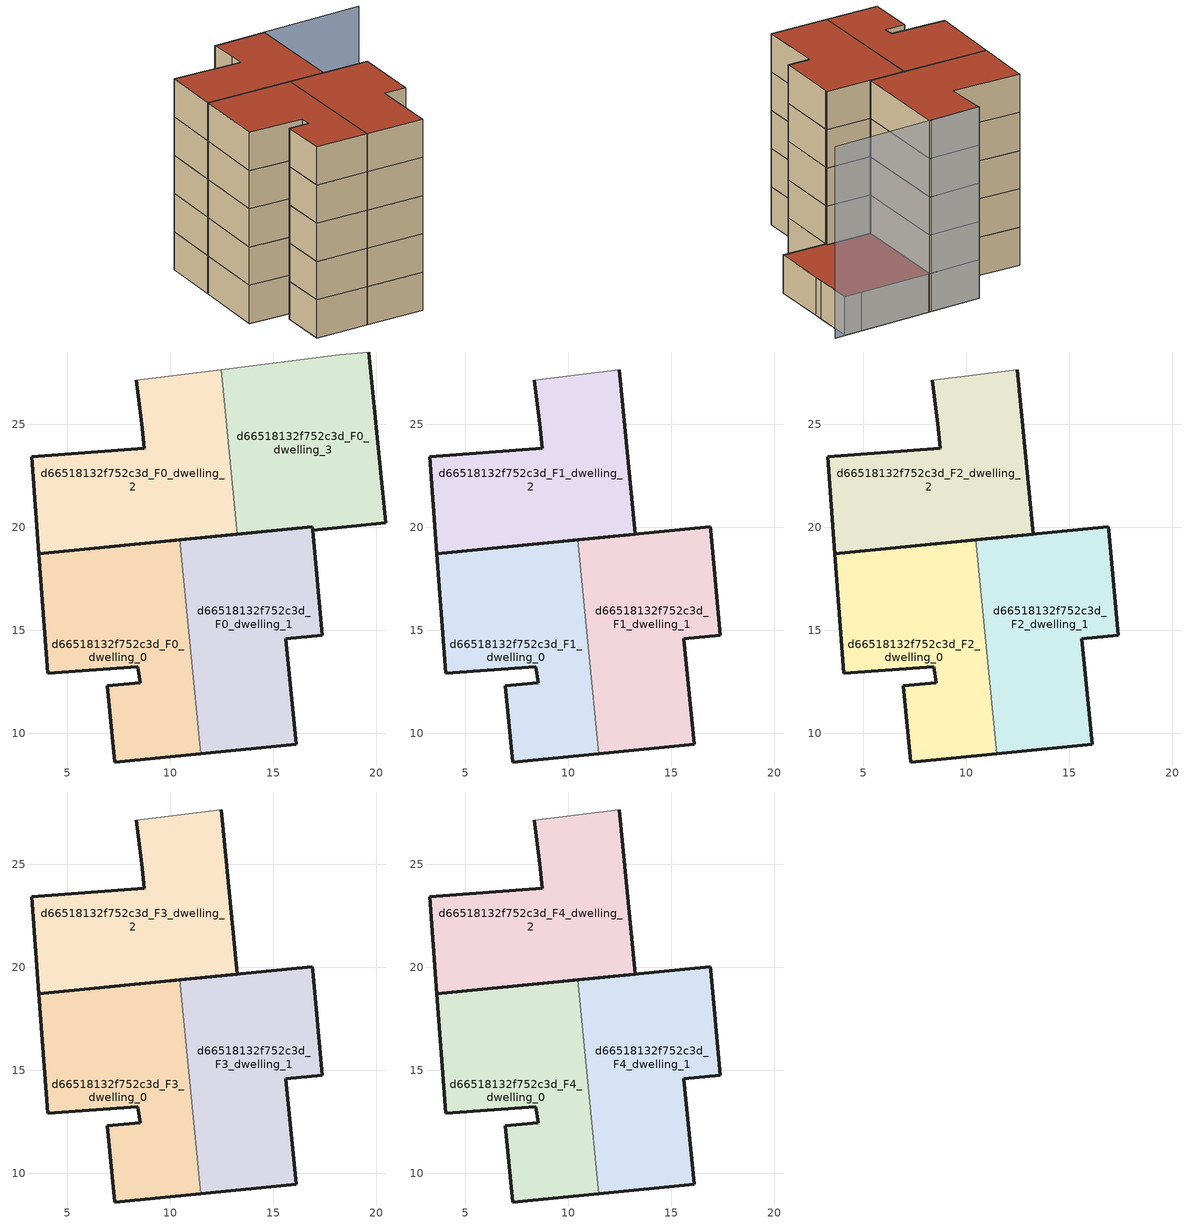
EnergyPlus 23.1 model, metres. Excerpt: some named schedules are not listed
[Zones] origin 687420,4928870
d66518132f752c3d_F0_dwelling_0
 floor ground (EU_floor_Construction): 11.48,9.01 10.47,19.39 3.62,18.72 4.05,12.91 8.43,13.23 8.56,12.45 6.94,12.3 7.3,8.6 z0
 wall outside (EU_wall_Construction): 11.48,9.01 7.3,8.6 6.94,12.3 8.56,12.45 8.43,13.23 4.05,12.91 3.62,18.72 10.47,19.39 z0:3
 wall to d66518132f752c3d_F0_dwelling_1 (EU_wall_Construction): 10.47,19.39 11.48,9.01 z0:3
d66518132f752c3d_F0_dwelling_1
 floor ground (EU_floor_Construction): 16.12,9.46 15.62,14.59 17.39,14.75 16.92,19.86 16.91,20.02 16.9,20.02 10.47,19.39 11.48,9.01 z0
 wall outside (EU_wall_Construction): 10.47,19.39 16.9,20.02 16.91,20.02 16.92,19.86 17.39,14.75 15.62,14.59 16.12,9.46 11.48,9.01 z0:3
d66518132f752c3d_F0_dwelling_2
 floor ground (EU_floor_Construction): 13.27,19.66 12.49,27.65 8.34,27.13 8.62,25.02 8.74,23.84 3.28,23.43 3.62,18.72 z0
 wall outside (EU_wall_Construction): 13.27,19.66 3.62,18.72 3.28,23.43 8.74,23.84 8.62,25.02 8.34,27.13 z0:3
 wall adiabatic (EU_wall_Construction): 8.34,27.13 12.49,27.65 z0:3
 wall to d66518132f752c3d_F0_dwelling_3 (EU_wall_Construction): 12.49,27.65 13.27,19.66 z0:3
d66518132f752c3d_F0_dwelling_3
 floor ground (EU_floor_Construction): 20.47,20.22 20.03,24.6 19.96,25.35 19.65,28.51 18.24,28.37 12.49,27.65 13.27,19.66 16.91,20.02 16.92,19.86 z0
 wall outside (EU_wall_Construction): 19.65,28.51 19.96,25.35 20.03,24.6 20.47,20.22 16.92,19.86 16.91,20.02 13.27,19.66 z0:3
 wall adiabatic (EU_wall_Construction): 12.49,27.65 18.24,28.37 19.65,28.51 z0:3
 roof outside (EU_roof_Construction): 19.65,28.51 19.96,25.35 20.03,24.6 20.47,20.22 16.92,19.86 16.91,20.02 13.27,19.66 12.49,27.65 18.24,28.37 z3
d66518132f752c3d_F1_dwelling_0
 floor to d66518132f752c3d_F0_dwelling_0 (EU_floor_Construction): 11.48,9.01 10.47,19.39 3.62,18.72 4.05,12.91 8.43,13.23 8.56,12.45 6.94,12.3 7.3,8.6 z3
 wall outside (EU_wall_Construction): 11.48,9.01 7.3,8.6 6.94,12.3 8.56,12.45 8.43,13.23 4.05,12.91 3.62,18.72 10.47,19.39 z3:6
 wall to d66518132f752c3d_F1_dwelling_1 (EU_wall_Construction): 10.47,19.39 11.48,9.01 z3:6
d66518132f752c3d_F1_dwelling_1
 floor to d66518132f752c3d_F0_dwelling_1 (EU_floor_Construction): 16.12,9.46 15.62,14.59 17.39,14.75 16.92,19.86 16.91,20.02 16.9,20.02 10.47,19.39 11.48,9.01 z3
 wall outside (EU_wall_Construction): 10.47,19.39 16.9,20.02 16.91,20.02 16.92,19.86 17.39,14.75 15.62,14.59 16.12,9.46 11.48,9.01 z3:6
d66518132f752c3d_F1_dwelling_2
 floor to d66518132f752c3d_F0_dwelling_2 (EU_floor_Construction): 13.27,19.66 12.49,27.65 8.34,27.13 8.62,25.02 8.74,23.84 3.28,23.43 3.62,18.72 z3
 wall outside (EU_wall_Construction): 12.49,27.65 13.27,19.66 3.62,18.72 3.28,23.43 8.74,23.84 8.62,25.02 8.34,27.13 z3:6
 wall adiabatic (EU_wall_Construction): 8.34,27.13 12.49,27.65 z3:6
d66518132f752c3d_F2_dwelling_0
 floor to d66518132f752c3d_F1_dwelling_0 (EU_floor_Construction): 11.48,9.01 10.47,19.39 3.62,18.72 4.05,12.91 8.43,13.23 8.56,12.45 6.94,12.3 7.3,8.6 z6
 wall outside (EU_wall_Construction): 11.48,9.01 7.3,8.6 6.94,12.3 8.56,12.45 8.43,13.23 4.05,12.91 3.62,18.72 10.47,19.39 z6:9
 wall to d66518132f752c3d_F2_dwelling_1 (EU_wall_Construction): 10.47,19.39 11.48,9.01 z6:9
d66518132f752c3d_F2_dwelling_1
 floor to d66518132f752c3d_F1_dwelling_1 (EU_floor_Construction): 16.12,9.46 15.62,14.59 17.39,14.75 16.92,19.86 16.91,20.02 16.9,20.02 10.47,19.39 11.48,9.01 z6
 wall outside (EU_wall_Construction): 10.47,19.39 16.9,20.02 16.91,20.02 16.92,19.86 17.39,14.75 15.62,14.59 16.12,9.46 11.48,9.01 z6:9
d66518132f752c3d_F2_dwelling_2
 floor to d66518132f752c3d_F1_dwelling_2 (EU_floor_Construction): 13.27,19.66 12.49,27.65 8.34,27.13 8.62,25.02 8.74,23.84 3.28,23.43 3.62,18.72 z6
 wall outside (EU_wall_Construction): 12.49,27.65 13.27,19.66 3.62,18.72 3.28,23.43 8.74,23.84 8.62,25.02 8.34,27.13 z6:9
 wall adiabatic (EU_wall_Construction): 8.34,27.13 12.49,27.65 z6:9
d66518132f752c3d_F3_dwelling_0
 floor to d66518132f752c3d_F2_dwelling_0 (EU_floor_Construction): 11.48,9.01 10.47,19.39 3.62,18.72 4.05,12.91 8.43,13.23 8.56,12.45 6.94,12.3 7.3,8.6 z9
 wall outside (EU_wall_Construction): 11.48,9.01 7.3,8.6 6.94,12.3 8.56,12.45 8.43,13.23 4.05,12.91 3.62,18.72 10.47,19.39 z9:12
 wall to d66518132f752c3d_F3_dwelling_1 (EU_wall_Construction): 10.47,19.39 11.48,9.01 z9:12
d66518132f752c3d_F3_dwelling_1
 floor to d66518132f752c3d_F2_dwelling_1 (EU_floor_Construction): 16.12,9.46 15.62,14.59 17.39,14.75 16.92,19.86 16.91,20.02 16.9,20.02 10.47,19.39 11.48,9.01 z9
 wall outside (EU_wall_Construction): 10.47,19.39 16.9,20.02 16.91,20.02 16.92,19.86 17.39,14.75 15.62,14.59 16.12,9.46 11.48,9.01 z9:12
d66518132f752c3d_F3_dwelling_2
 floor to d66518132f752c3d_F2_dwelling_2 (EU_floor_Construction): 13.27,19.66 12.49,27.65 8.34,27.13 8.62,25.02 8.74,23.84 3.28,23.43 3.62,18.72 z9
 wall outside (EU_wall_Construction): 12.49,27.65 13.27,19.66 3.62,18.72 3.28,23.43 8.74,23.84 8.62,25.02 8.34,27.13 z9:12
 wall adiabatic (EU_wall_Construction): 8.34,27.13 12.49,27.65 z9:12
d66518132f752c3d_F4_dwelling_0
 floor to d66518132f752c3d_F3_dwelling_0 (EU_floor_Construction): 11.48,9.01 10.47,19.39 3.62,18.72 4.05,12.91 8.43,13.23 8.56,12.45 6.94,12.3 7.3,8.6 z12
 wall outside (EU_wall_Construction): 11.48,9.01 7.3,8.6 6.94,12.3 8.56,12.45 8.43,13.23 4.05,12.91 3.62,18.72 10.47,19.39 z12:15
 wall to d66518132f752c3d_F4_dwelling_1 (EU_wall_Construction): 10.47,19.39 11.48,9.01 z12:15
 roof outside (EU_roof_Construction): 10.47,19.39 11.48,9.01 7.3,8.6 6.94,12.3 8.56,12.45 8.43,13.23 4.05,12.91 3.62,18.72 z15
d66518132f752c3d_F4_dwelling_1
 floor to d66518132f752c3d_F3_dwelling_1 (EU_floor_Construction): 16.12,9.46 15.62,14.59 17.39,14.75 16.92,19.86 16.91,20.02 16.9,20.02 10.47,19.39 11.48,9.01 z12
 wall outside (EU_wall_Construction): 10.47,19.39 16.9,20.02 16.91,20.02 16.92,19.86 17.39,14.75 15.62,14.59 16.12,9.46 11.48,9.01 z12:15
 roof outside (EU_roof_Construction): 16.91,20.02 16.92,19.86 17.39,14.75 15.62,14.59 16.12,9.46 11.48,9.01 10.47,19.39 16.9,20.02 z15
d66518132f752c3d_F4_dwelling_2
 floor to d66518132f752c3d_F3_dwelling_2 (EU_floor_Construction): 13.27,19.66 12.49,27.65 8.34,27.13 8.62,25.02 8.74,23.84 3.28,23.43 3.62,18.72 z12
 wall outside (EU_wall_Construction): 12.49,27.65 13.27,19.66 3.62,18.72 3.28,23.43 8.74,23.84 8.62,25.02 8.34,27.13 z12:15
 wall adiabatic (EU_wall_Construction): 8.34,27.13 12.49,27.65 z12:15
 roof outside (EU_roof_Construction): 12.49,27.65 13.27,19.66 3.62,18.72 3.28,23.43 8.74,23.84 8.62,25.02 8.34,27.13 z15
shading: 20.5,28.66 8.3,27.13 z0:15
[Building]
EU S2 Campaign: North Axis=0; Terrain=City; Solar Distribution=FullExterior
[Site:Location]
Bologna: Latitude=44.5; Longitude=11.25; Time Zone=1; Elevation=37
[SizingPeriod:WeatherFileDays]
AnnualSizingPeriod: Begin Month=1; Begin Day of Month=1; End Month=12; End Day of Month=31; Day of Week for Start Day=Monday; Use Weather File Daylight Saving Period=No; Use Weather File Rain and Snow Indicators=No
[MATERIAL]
EU_InternalMass_Material: Roughness=MediumRough; Thickness=0.1; Conductivity=1; Density=1800; Specific Heat=900; Thermal Absorptance=0.9; Solar Absorptance=0.7; Visible Absorptance=0.7
[MATERIAL:NOMASS] Roughness=MediumRough; Thermal Absorptance=0.9; Solar Absorptance=0.7; Visible Absorptance=0.7
Name | Thermal Resistance
EU_wall_NoMass | 0.905828
EU_roof_NoMass | 0.37593
EU_floor_NoMass | 0.67114
[CONSTRUCTION]
EU_wall_Construction: EU_wall_NoMass
EU_roof_Construction: EU_roof_NoMass
EU_floor_Construction: EU_floor_NoMass
EU_InternalMass_Construction: EU_InternalMass_Material
[ZONE] Type=1; Multiplier=1; Ceiling Height=autocalculate; Floor Area=autocalculate; Part of Total Floor Area=Yes
Name | Volume
d66518132f752c3d_F0_dwelling_0; d66518132f752c3d_F1_dwelling_0; d66518132f752c3d_F2_dwelling_0; d66518132f752c3d_F3_dwelling_0; d66518132f752c3d_F4_dwelling_0 | 175.753
d66518132f752c3d_F0_dwelling_1; d66518132f752c3d_F1_dwelling_1; d66518132f752c3d_F2_dwelling_1; d66518132f752c3d_F3_dwelling_1; d66518132f752c3d_F4_dwelling_1 | 174.208
d66518132f752c3d_F0_dwelling_2; d66518132f752c3d_F1_dwelling_2; d66518132f752c3d_F2_dwelling_2; d66518132f752c3d_F3_dwelling_2; d66518132f752c3d_F4_dwelling_2 | 175.766
d66518132f752c3d_F0_dwelling_3 | 177.346
[INTERNALMASS] Construction=EU_InternalMass_Construction
Name | Zone or ZoneList | Surface Area
d66518132f752c3d_F0_dwelling_0_EU_InternalMass | d66518132f752c3d_F0_dwelling_0 | 58.5834
d66518132f752c3d_F0_dwelling_1_EU_InternalMass | d66518132f752c3d_F0_dwelling_1 | 58.0687
d66518132f752c3d_F0_dwelling_2_EU_InternalMass | d66518132f752c3d_F0_dwelling_2 | 58.5888
d66518132f752c3d_F0_dwelling_3_EU_InternalMass | d66518132f752c3d_F0_dwelling_3 | 59.1167
d66518132f752c3d_F1_dwelling_0_EU_InternalMass | d66518132f752c3d_F1_dwelling_0 | 78.1159
d66518132f752c3d_F1_dwelling_1_EU_InternalMass | d66518132f752c3d_F1_dwelling_1 | 77.5264
d66518132f752c3d_F1_dwelling_2_EU_InternalMass | d66518132f752c3d_F1_dwelling_2 | 78.7182
d66518132f752c3d_F2_dwelling_0_EU_InternalMass | d66518132f752c3d_F2_dwelling_0 | 78.1159
d66518132f752c3d_F2_dwelling_1_EU_InternalMass | d66518132f752c3d_F2_dwelling_1 | 77.5264
d66518132f752c3d_F2_dwelling_2_EU_InternalMass | d66518132f752c3d_F2_dwelling_2 | 78.7182
d66518132f752c3d_F3_dwelling_0_EU_InternalMass | d66518132f752c3d_F3_dwelling_0 | 78.1159
d66518132f752c3d_F3_dwelling_1_EU_InternalMass | d66518132f752c3d_F3_dwelling_1 | 77.5264
d66518132f752c3d_F3_dwelling_2_EU_InternalMass | d66518132f752c3d_F3_dwelling_2 | 78.7182
d66518132f752c3d_F4_dwelling_0_EU_InternalMass | d66518132f752c3d_F4_dwelling_0 | 78.1159
d66518132f752c3d_F4_dwelling_1_EU_InternalMass | d66518132f752c3d_F4_dwelling_1 | 77.5264
d66518132f752c3d_F4_dwelling_2_EU_InternalMass | d66518132f752c3d_F4_dwelling_2 | 78.7182
[OTHEREQUIPMENT] Fuel Type=Electricity; Design Level Calculation Method=Watts/Area; Power per Zone Floor Area=1; Fraction Latent=0; Fraction Radiant=0; Fraction Lost=0; Carbon Dioxide Generation Rate=0; EndUse Subcategory=EU_Step8_InternalGains
Name | Zone or ZoneList or Space or SpaceList | Schedule
EU_Step8_InternalGain_d66518132f752c3d_F0_dwelling_0_f000 | d66518132f752c3d_F0_dwelling_0 | EU_Step8_GainSchedule_d66518132f752c3d_F0_dwelling_0_f000
EU_Step8_InternalGain_d66518132f752c3d_F0_dwelling_1_f000 | d66518132f752c3d_F0_dwelling_1 | EU_Step8_GainSchedule_d66518132f752c3d_F0_dwelling_1_f000
EU_Step8_InternalGain_d66518132f752c3d_F0_dwelling_2_f000 | d66518132f752c3d_F0_dwelling_2 | EU_Step8_GainSchedule_d66518132f752c3d_F0_dwelling_2_f000
EU_Step8_InternalGain_d66518132f752c3d_F0_dwelling_3_f000 | d66518132f752c3d_F0_dwelling_3 | EU_Step8_GainSchedule_d66518132f752c3d_F0_dwelling_3_f000
EU_Step8_InternalGain_d66518132f752c3d_F1_dwelling_0_f000 | d66518132f752c3d_F1_dwelling_0 | EU_Step8_GainSchedule_d66518132f752c3d_F1_dwelling_0_f000
EU_Step8_InternalGain_d66518132f752c3d_F1_dwelling_1_f000 | d66518132f752c3d_F1_dwelling_1 | EU_Step8_GainSchedule_d66518132f752c3d_F1_dwelling_1_f000
EU_Step8_InternalGain_d66518132f752c3d_F1_dwelling_2_f000 | d66518132f752c3d_F1_dwelling_2 | EU_Step8_GainSchedule_d66518132f752c3d_F1_dwelling_2_f000
EU_Step8_InternalGain_d66518132f752c3d_F2_dwelling_0_f000 | d66518132f752c3d_F2_dwelling_0 | EU_Step8_GainSchedule_d66518132f752c3d_F2_dwelling_0_f000
EU_Step8_InternalGain_d66518132f752c3d_F2_dwelling_1_f000 | d66518132f752c3d_F2_dwelling_1 | EU_Step8_GainSchedule_d66518132f752c3d_F2_dwelling_1_f000
EU_Step8_InternalGain_d66518132f752c3d_F2_dwelling_2_f000 | d66518132f752c3d_F2_dwelling_2 | EU_Step8_GainSchedule_d66518132f752c3d_F2_dwelling_2_f000
EU_Step8_InternalGain_d66518132f752c3d_F3_dwelling_0_f000 | d66518132f752c3d_F3_dwelling_0 | EU_Step8_GainSchedule_d66518132f752c3d_F3_dwelling_0_f000
EU_Step8_InternalGain_d66518132f752c3d_F3_dwelling_1_f000 | d66518132f752c3d_F3_dwelling_1 | EU_Step8_GainSchedule_d66518132f752c3d_F3_dwelling_1_f000
EU_Step8_InternalGain_d66518132f752c3d_F3_dwelling_2_f000 | d66518132f752c3d_F3_dwelling_2 | EU_Step8_GainSchedule_d66518132f752c3d_F3_dwelling_2_f000
EU_Step8_InternalGain_d66518132f752c3d_F4_dwelling_0_f000 | d66518132f752c3d_F4_dwelling_0 | EU_Step8_GainSchedule_d66518132f752c3d_F4_dwelling_0_f000
EU_Step8_InternalGain_d66518132f752c3d_F4_dwelling_1_f000 | d66518132f752c3d_F4_dwelling_1 | EU_Step8_GainSchedule_d66518132f752c3d_F4_dwelling_1_f000
EU_Step8_InternalGain_d66518132f752c3d_F4_dwelling_2_f000 | d66518132f752c3d_F4_dwelling_2 | EU_Step8_GainSchedule_d66518132f752c3d_F4_dwelling_2_f000
[ZONEVENTILATION:DESIGNFLOWRATE] Schedule=EU_AlwaysOn; Design Flow Rate Calculation Method=AirChanges/Hour; Air Changes per Hour=0.73129; Ventilation Type=Natural; Fan Pressure Rise=0; Fan Total Efficiency=1; Constant Term Coefficient=1; Temperature Term Coefficient=0; Velocity Term Coefficient=0; Velocity Squared Term Coefficient=0; Minimum Indoor Temperature=-100; Maximum Indoor Temperature=100; Delta Temperature=-100; Minimum Outdoor Temperature=-100; Maximum Outdoor Temperature=100; Maximum Wind Speed=40
Name | Zone or ZoneList or Space or SpaceList
EU_ConstantAir_d66518132f752c3d_F0_dwelling_0 | d66518132f752c3d_F0_dwelling_0
EU_ConstantAir_d66518132f752c3d_F0_dwelling_1 | d66518132f752c3d_F0_dwelling_1
EU_ConstantAir_d66518132f752c3d_F0_dwelling_2 | d66518132f752c3d_F0_dwelling_2
EU_ConstantAir_d66518132f752c3d_F0_dwelling_3 | d66518132f752c3d_F0_dwelling_3
EU_ConstantAir_d66518132f752c3d_F1_dwelling_0 | d66518132f752c3d_F1_dwelling_0
EU_ConstantAir_d66518132f752c3d_F1_dwelling_1 | d66518132f752c3d_F1_dwelling_1
EU_ConstantAir_d66518132f752c3d_F1_dwelling_2 | d66518132f752c3d_F1_dwelling_2
EU_ConstantAir_d66518132f752c3d_F2_dwelling_0 | d66518132f752c3d_F2_dwelling_0
EU_ConstantAir_d66518132f752c3d_F2_dwelling_1 | d66518132f752c3d_F2_dwelling_1
EU_ConstantAir_d66518132f752c3d_F2_dwelling_2 | d66518132f752c3d_F2_dwelling_2
EU_ConstantAir_d66518132f752c3d_F3_dwelling_0 | d66518132f752c3d_F3_dwelling_0
EU_ConstantAir_d66518132f752c3d_F3_dwelling_1 | d66518132f752c3d_F3_dwelling_1
EU_ConstantAir_d66518132f752c3d_F3_dwelling_2 | d66518132f752c3d_F3_dwelling_2
EU_ConstantAir_d66518132f752c3d_F4_dwelling_0 | d66518132f752c3d_F4_dwelling_0
EU_ConstantAir_d66518132f752c3d_F4_dwelling_1 | d66518132f752c3d_F4_dwelling_1
EU_ConstantAir_d66518132f752c3d_F4_dwelling_2 | d66518132f752c3d_F4_dwelling_2
[HVACTEMPLATE:THERMOSTAT] Constant Heating Setpoint=20; Constant Cooling Setpoint=50
EU_HeatOnly_d66518132f752c3d_F0_dwelling_0; EU_HeatOnly_d66518132f752c3d_F0_dwelling_1; EU_HeatOnly_d66518132f752c3d_F0_dwelling_2; EU_HeatOnly_d66518132f752c3d_F0_dwelling_3; EU_HeatOnly_d66518132f752c3d_F1_dwelling_0; EU_HeatOnly_d66518132f752c3d_F1_dwelling_1; EU_HeatOnly_d66518132f752c3d_F1_dwelling_2; EU_HeatOnly_d66518132f752c3d_F2_dwelling_0; EU_HeatOnly_d66518132f752c3d_F2_dwelling_1; EU_HeatOnly_d66518132f752c3d_F2_dwelling_2; EU_HeatOnly_d66518132f752c3d_F3_dwelling_0; EU_HeatOnly_d66518132f752c3d_F3_dwelling_1; EU_HeatOnly_d66518132f752c3d_F3_dwelling_2; EU_HeatOnly_d66518132f752c3d_F4_dwelling_0; EU_HeatOnly_d66518132f752c3d_F4_dwelling_1; EU_HeatOnly_d66518132f752c3d_F4_dwelling_2
[HVACTEMPLATE:ZONE:IDEALLOADSAIRSYSTEM] System Availability Schedule=EU_AlwaysOn; Maximum Heating Supply Air Temperature=50; Minimum Cooling Supply Air Temperature=13; Maximum Heating Supply Air Humidity Ratio=0.0156; Minimum Cooling Supply Air Humidity Ratio=0.0077; Heating Limit=NoLimit; Cooling Limit=NoLimit; Heating Availability Schedule=EU_AlwaysOn; Cooling Availability Schedule=EU_CoolingOff; Dehumidification Control Type=ConstantSensibleHeatRatio; Cooling Sensible Heat Ratio=0.7; Dehumidification Setpoint=60; Humidification Control Type=None; Humidification Setpoint=30; Outdoor Air Method=None; Outdoor Air Flow Rate per Person=0.00944; Outdoor Air Flow Rate per Zone Floor Area=0; Outdoor Air Flow Rate per Zone=0; Demand Controlled Ventilation Type=None; Outdoor Air Economizer Type=NoEconomizer; Heat Recovery Type=None; Sensible Heat Recovery Effectiveness=0.7; Latent Heat Recovery Effectiveness=0.65
Name | Template Thermostat
d66518132f752c3d_F0_dwelling_0 | EU_HeatOnly_d66518132f752c3d_F0_dwelling_0
d66518132f752c3d_F0_dwelling_1 | EU_HeatOnly_d66518132f752c3d_F0_dwelling_1
d66518132f752c3d_F0_dwelling_2 | EU_HeatOnly_d66518132f752c3d_F0_dwelling_2
d66518132f752c3d_F0_dwelling_3 | EU_HeatOnly_d66518132f752c3d_F0_dwelling_3
d66518132f752c3d_F1_dwelling_0 | EU_HeatOnly_d66518132f752c3d_F1_dwelling_0
d66518132f752c3d_F1_dwelling_1 | EU_HeatOnly_d66518132f752c3d_F1_dwelling_1
d66518132f752c3d_F1_dwelling_2 | EU_HeatOnly_d66518132f752c3d_F1_dwelling_2
d66518132f752c3d_F2_dwelling_0 | EU_HeatOnly_d66518132f752c3d_F2_dwelling_0
d66518132f752c3d_F2_dwelling_1 | EU_HeatOnly_d66518132f752c3d_F2_dwelling_1
d66518132f752c3d_F2_dwelling_2 | EU_HeatOnly_d66518132f752c3d_F2_dwelling_2
d66518132f752c3d_F3_dwelling_0 | EU_HeatOnly_d66518132f752c3d_F3_dwelling_0
d66518132f752c3d_F3_dwelling_1 | EU_HeatOnly_d66518132f752c3d_F3_dwelling_1
d66518132f752c3d_F3_dwelling_2 | EU_HeatOnly_d66518132f752c3d_F3_dwelling_2
d66518132f752c3d_F4_dwelling_0 | EU_HeatOnly_d66518132f752c3d_F4_dwelling_0
d66518132f752c3d_F4_dwelling_1 | EU_HeatOnly_d66518132f752c3d_F4_dwelling_1
d66518132f752c3d_F4_dwelling_2 | EU_HeatOnly_d66518132f752c3d_F4_dwelling_2
